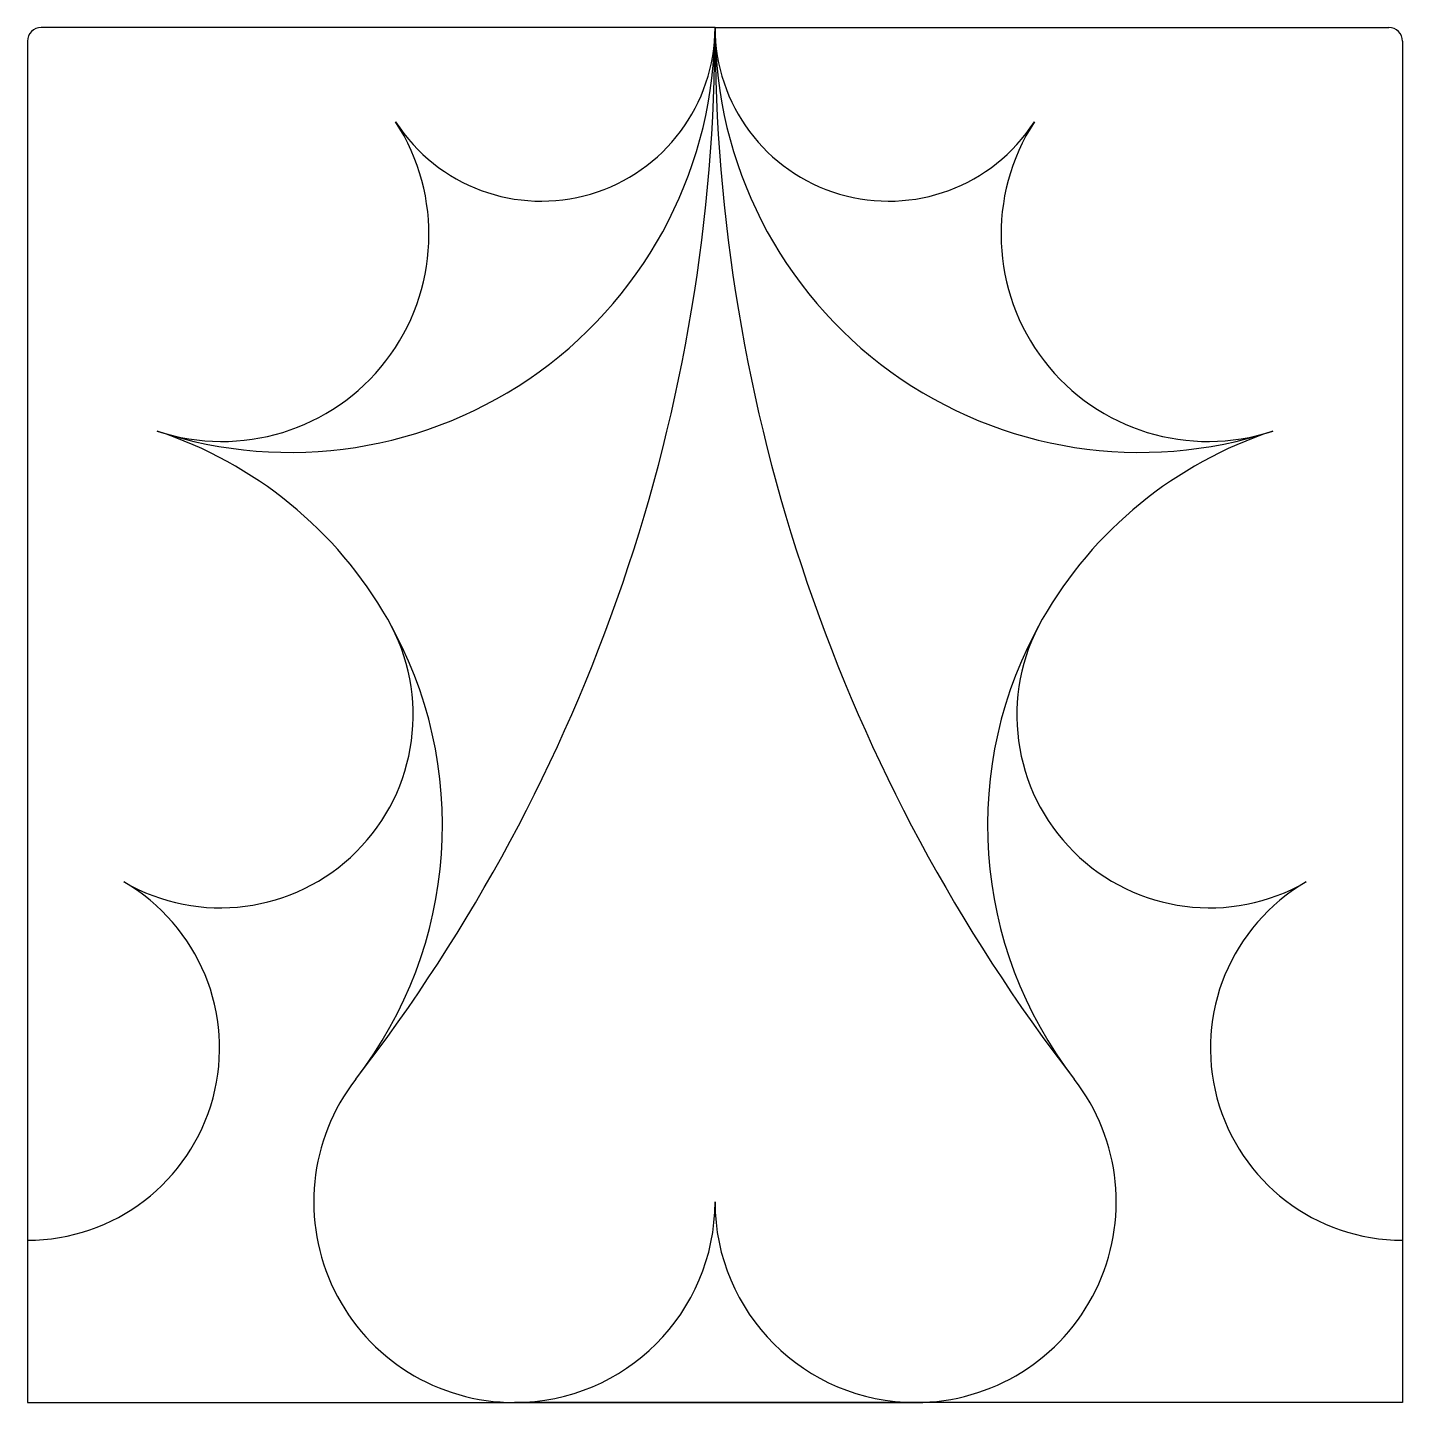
# Model space of a CAD drawing. Extents: x -25 to 25, y -25 to 25.
import ezdxf

# ---------------------------------------------------------------- set-up
doc = ezdxf.new("R2010")
doc.units = 0
doc.layers.add('MODELSKETCH_VISIBLE', color=7, linetype='CONTINUOUS')

msp = doc.modelspace()

# ---------------------------------------------------------------- linework, layer by layer
at = {"layer": 'MODELSKETCH_VISIBLE'}
for p, q in [((0, 25), (-24.5, 25)), ((0, 25), (24.5, 25)), ((-25, 24.5), (-25, -19.098)), ((25, 24.5), (25, -19.098)), ((-25, -19.098), (-25, -25)), ((25, -19.098), (25, -25)), ((-25, -25), (-7.295, -25)), ((-7.295, -25), (7.295, -25)), ((7.295, -25), (-7.295, -25)), ((25, -25), (7.295, -25))]:
    msp.add_line(p, q, dxfattribs=at)
for centre, radius, start, end in [((-24.5, 24.5), 0.5, 90, 180), ((-15.451, 25), 15.451, 251.7795, 0), ((-15.451, 25), 15.451, 251.7795, 0), ((-62.5, 25), 62.5, 322.27548, 0), ((-62.5, 25), 62.5, 322.27548, 0), ((-62.5, 25), 62.5, 322.27548, 0), ((-6.314, 25), 6.314, 212.9444, 0), ((-6.314, 25), 6.314, 212.9444, 0), ((62.5, 25), 62.5, 180, 217.72452), ((15.451, 25), 15.451, 180, 288.2205), ((15.451, 25), 15.451, 180, 288.2205), ((62.5, 25), 62.5, 180, 217.72452), ((6.314, 25), 6.314, 180, 327.0556), ((62.5, 25), 62.5, 180, 217.72452), ((6.314, 25), 6.314, 180, 327.0556), ((24.5, 24.5), 0.5, 0, 90), ((-17.929, 17.473), 7.527, 251.7795, 32.9444), ((-17.929, 17.473), 7.527, 251.7795, 32.9444), ((17.929, 17.473), 7.527, 147.0556, 288.2205), ((17.929, 17.473), 7.527, 147.0556, 288.2205), ((-25, -4.009), 15.089, 29.7572, 71.7795), ((-25, -4.009), 15.089, 29.7572, 71.7795), ((25, -4.009), 15.089, 108.2205, 150.2428), ((25, -4.009), 15.089, 108.2205, 150.2428), ((-17.988, 0), 7.012, 239.935, 29.7572), ((-17.988, 0), 7.012, 239.935, 29.7572), ((-25, -4.009), 15.089, 322.2755, 29.7572), ((-25, -4.009), 15.089, 322.2755, 29.7572), ((25, -4.009), 15.089, 150.2428, 217.7245), ((25, -4.009), 15.089, 150.2428, 217.7245), ((17.988, 0), 7.012, 150.2428, 300.065), ((17.988, 0), 7.012, 150.2428, 300.065), ((-25, -12.114), 6.985, 270, 59.935), ((-25, -12.114), 6.985, 270, 59.935), ((25, -12.114), 6.985, 120.065, 270), ((25, -12.114), 6.985, 120.065, 270), ((-7.295, -17.705), 7.295, 142.2755, 270), ((-7.295, -17.705), 7.295, 142.2755, 270), ((-7.295, -17.705), 7.295, 142.2755, 270), ((7.295, -17.705), 7.295, 270, 37.7245), ((7.295, -17.705), 7.295, 270, 37.7245), ((7.295, -17.705), 7.295, 270, 37.7245), ((-7.295, -17.705), 7.295, 270, 0), ((-7.295, -17.705), 7.295, 270, 0), ((-7.295, -17.705), 7.295, 270, 0), ((-7.295, -17.705), 7.295, 270, 0), ((7.295, -17.705), 7.295, 180, 270), ((7.295, -17.705), 7.295, 180, 270), ((7.295, -17.705), 7.295, 180, 270), ((7.295, -17.705), 7.295, 180, 270)]:
    msp.add_arc(centre, radius, start, end, dxfattribs=at)

doc.saveas('drawing.dxf')
